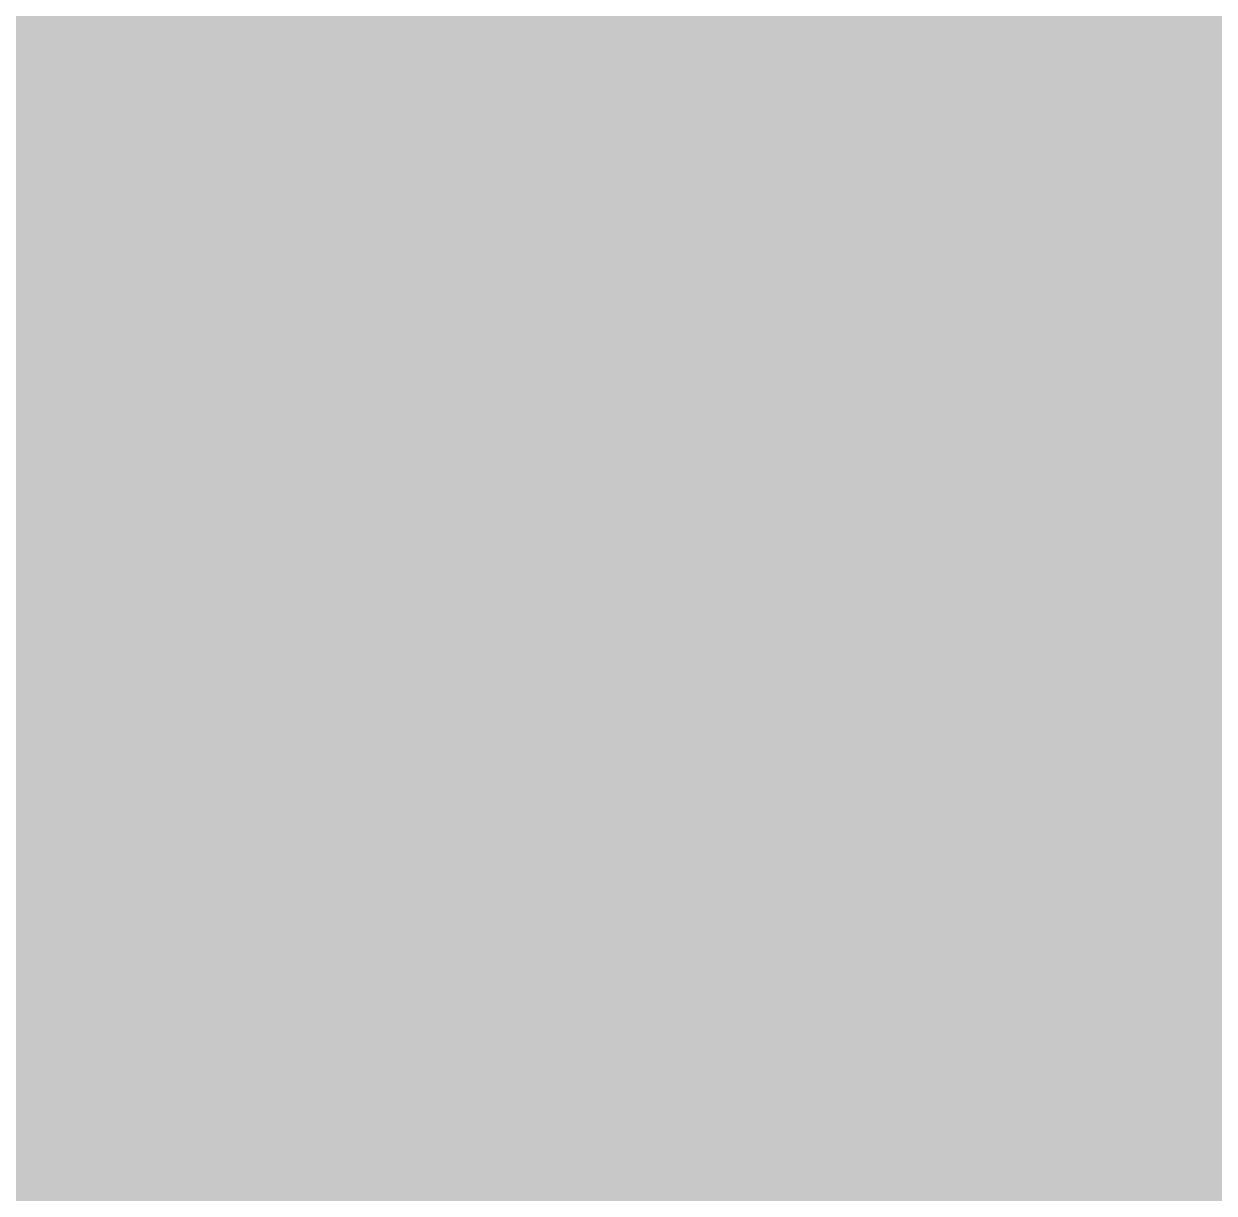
# Model space of a CAD drawing. Header units: inches. Extents: x 267136 to 306747, y 5028981 to 5062930.
# Drawn here: x 289900 to 293007, y 5034043 to 5037095 of the extents above; entities that cross this region are included whole.
import ezdxf

# ---------------------------------------------------------------- set-up
doc = ezdxf.new("R2010")
doc.units = ezdxf.units.IN
doc.header["$MEASUREMENT"] = 0

msp = doc.modelspace()

# ---------------------------------------------------------------- hatches: boundary and pattern name
for points in [[(290139.535, 5036900.224), (290074.378, 5036900.376), (290009.22, 5036900.529), (289944.062, 5036900.683), (289878.905, 5036900.837), (289813.747, 5036900.992), (289748.59, 5036901.148), (289683.432, 5036901.305), (289650.853, 5036901.383), (289651.021, 5036970.839), (289651.244, 5037063.447), (289651.467, 5037156.056), (289651.69, 5037248.664), (289684.268, 5037248.586), (289749.421, 5037248.429), (289814.576, 5037248.273), (289879.729, 5037248.118), (289944.883, 5037247.964), (290010.038, 5037247.811), (290075.191, 5037247.657), (290140.346, 5037247.505), (290140.129, 5037154.896), (290139.914, 5037062.288), (290139.697, 5036969.68), (290139.535, 5036900.224)], [(290628.217, 5036899.103), (290595.639, 5036899.177), (290530.481, 5036899.324), (290465.323, 5036899.473), (290400.166, 5036899.621), (290335.008, 5036899.771), (290269.851, 5036899.921), (290204.693, 5036900.072), (290139.535, 5036900.224), (290139.697, 5036969.68), (290139.914, 5037062.288), (290140.129, 5037154.896), (290140.346, 5037247.505), (290205.5, 5037247.354), (290270.654, 5037247.202), (290335.808, 5037247.052), (290400.961, 5037246.902), (290466.116, 5037246.753), (290531.27, 5037246.604), (290596.424, 5037246.457), (290629, 5037246.384), (290628.792, 5037153.775), (290628.374, 5036968.559), (290628.217, 5036899.103)], [(291116.899, 5036898.02), (291051.742, 5036898.162), (290986.584, 5036898.305), (290921.427, 5036898.448), (290856.269, 5036898.593), (290791.111, 5036898.737), (290725.954, 5036898.883), (290660.796, 5036899.029), (290628.217, 5036899.103), (290628.374, 5036968.559), (290628.792, 5037153.775), (290629, 5037246.384), (290661.578, 5037246.311), (290726.732, 5037246.164), (290857.04, 5037245.874), (290922.194, 5037245.729), (291052.502, 5037245.443), (291117.656, 5037245.301), (291117.454, 5037152.692), (291117.252, 5037060.084), (291117.051, 5036967.476), (291116.899, 5036898.02)], [(291605.582, 5036896.975), (291573.003, 5036897.043), (291507.845, 5036897.181), (291442.687, 5036897.318), (291377.53, 5036897.458), (291312.373, 5036897.597), (291247.215, 5036897.737), (291182.057, 5036897.878), (291116.899, 5036898.02), (291117.051, 5036967.476), (291117.252, 5037060.084), (291117.454, 5037152.692), (291117.656, 5037245.301), (291182.81, 5037245.159), (291247.964, 5037245.019), (291313.118, 5037244.878), (291378.272, 5037244.738), (291508.58, 5037244.462), (291573.734, 5037244.324), (291606.311, 5037244.256), (291606.117, 5037151.647), (291605.922, 5037059.039), (291605.728, 5036966.431), (291605.582, 5036896.975)], [(292094.264, 5036895.968), (292029.106, 5036896.1), (291963.949, 5036896.232), (291833.633, 5036896.5), (291768.476, 5036896.635), (291703.318, 5036896.771), (291638.161, 5036896.906), (291605.582, 5036896.975), (291605.728, 5036966.431), (291605.922, 5037059.039), (291606.117, 5037151.647), (291606.311, 5037244.256), (291638.888, 5037244.187), (291704.042, 5037244.051), (291899.504, 5037243.646), (291964.658, 5037243.514), (292094.966, 5037243.248), (292094.779, 5037150.641), (292094.592, 5037058.032), (292094.404, 5036965.424), (292094.264, 5036895.968)], [(292582.946, 5036894.998), (292550.367, 5036895.062), (292485.209, 5036895.189), (292420.052, 5036895.317), (292354.894, 5036895.446), (292289.737, 5036895.575), (292224.579, 5036895.705), (292159.421, 5036895.836), (292094.264, 5036895.968), (292094.404, 5036965.424), (292094.592, 5037058.032), (292094.779, 5037150.641), (292094.966, 5037243.248), (292225.274, 5037242.986), (292290.428, 5037242.856), (292355.582, 5037242.727), (292583.621, 5037242.279), (292583.441, 5037149.671), (292583.261, 5037057.062), (292583.081, 5036964.455), (292582.946, 5036894.998)], [(293071.628, 5036894.067), (293006.47, 5036894.189), (292941.313, 5036894.312), (292876.155, 5036894.436), (292810.998, 5036894.56), (292745.84, 5036894.684), (292680.682, 5036894.81), (292615.525, 5036894.936), (292582.946, 5036894.998), (292583.081, 5036964.455), (292583.261, 5037057.062), (292583.441, 5037149.671), (292583.621, 5037242.279), (292616.198, 5037242.216), (292681.352, 5037242.09), (292811.66, 5037241.84), (292876.814, 5037241.716), (292941.968, 5037241.593), (293072.276, 5037241.349), (293072.104, 5037148.74), (293071.931, 5037056.132), (293071.758, 5036963.523), (293071.628, 5036894.067)], [(290138.725, 5036552.943), (290073.564, 5036553.096), (290008.403, 5036553.248), (289943.242, 5036553.402), (289878.08, 5036553.557), (289747.758, 5036553.867), (289682.597, 5036554.023), (289650.016, 5036554.103), (289650.127, 5036600.406), (289650.351, 5036693.015), (289650.574, 5036785.623), (289650.797, 5036878.23), (289650.853, 5036901.383), (289683.432, 5036901.305), (289748.59, 5036901.148), (289813.747, 5036900.992), (289878.905, 5036900.837), (289944.062, 5036900.683), (290009.22, 5036900.529), (290074.378, 5036900.376), (290139.535, 5036900.224), (290139.481, 5036877.072), (290139.265, 5036784.464), (290139.049, 5036691.855), (290138.725, 5036552.943)], [(290627.434, 5036551.822), (290594.854, 5036551.896), (290529.692, 5036552.043), (290464.531, 5036552.191), (290399.37, 5036552.341), (290334.209, 5036552.49), (290269.047, 5036552.641), (290203.886, 5036552.791), (290138.725, 5036552.943), (290139.049, 5036691.855), (290139.265, 5036784.464), (290139.481, 5036877.072), (290139.535, 5036900.224), (290204.693, 5036900.072), (290269.851, 5036899.921), (290335.008, 5036899.771), (290400.166, 5036899.621), (290465.323, 5036899.473), (290530.481, 5036899.324), (290595.639, 5036899.177), (290628.217, 5036899.103), (290627.957, 5036783.343), (290627.748, 5036690.734), (290627.539, 5036598.126), (290627.434, 5036551.822)], [(291116.144, 5036550.739), (291050.982, 5036550.881), (290985.821, 5036551.024), (290855.499, 5036551.312), (290790.337, 5036551.457), (290660.015, 5036551.749), (290627.434, 5036551.822), (290627.539, 5036598.126), (290627.748, 5036690.734), (290627.957, 5036783.343), (290628.217, 5036899.103), (290660.796, 5036899.029), (290725.954, 5036898.883), (290791.111, 5036898.737), (290856.269, 5036898.593), (290921.427, 5036898.448), (290986.584, 5036898.305), (291051.742, 5036898.162), (291116.899, 5036898.02), (291116.849, 5036874.867), (291116.647, 5036782.26), (291116.446, 5036689.651), (291116.244, 5036597.043), (291116.144, 5036550.739)], [(291604.853, 5036549.694), (291572.272, 5036549.763), (291507.111, 5036549.899), (291441.95, 5036550.038), (291376.788, 5036550.177), (291311.627, 5036550.316), (291116.144, 5036550.739), (291116.244, 5036597.043), (291116.446, 5036689.651), (291116.647, 5036782.26), (291116.849, 5036874.867), (291116.899, 5036898.02), (291182.057, 5036897.878), (291247.215, 5036897.737), (291312.373, 5036897.597), (291377.53, 5036897.458), (291442.687, 5036897.318), (291507.845, 5036897.181), (291573.003, 5036897.043), (291605.582, 5036896.975), (291605.533, 5036873.822), (291605.339, 5036781.215), (291605.144, 5036688.606), (291604.853, 5036549.694)], [(292093.562, 5036548.687), (292028.4, 5036548.819), (291963.239, 5036548.951), (291832.917, 5036549.219), (291767.756, 5036549.354), (291702.594, 5036549.489), (291637.433, 5036549.626), (291604.853, 5036549.694), (291605.144, 5036688.606), (291605.339, 5036781.215), (291605.533, 5036873.822), (291605.582, 5036896.975), (291638.161, 5036896.906), (291703.318, 5036896.771), (291768.476, 5036896.635), (291833.633, 5036896.5), (291963.949, 5036896.232), (292029.106, 5036896.1), (292094.264, 5036895.968), (292094.217, 5036872.815), (292093.843, 5036687.599), (292093.655, 5036594.991), (292093.562, 5036548.687)], [(292582.271, 5036547.718), (292549.69, 5036547.781), (292484.529, 5036547.908), (292419.368, 5036548.036), (292354.207, 5036548.165), (292289.045, 5036548.295), (292223.884, 5036548.425), (292093.562, 5036548.687), (292093.655, 5036594.991), (292093.843, 5036687.599), (292094.217, 5036872.815), (292094.264, 5036895.968), (292159.421, 5036895.836), (292224.579, 5036895.705), (292289.737, 5036895.575), (292354.894, 5036895.446), (292420.052, 5036895.317), (292485.209, 5036895.189), (292550.367, 5036895.062), (292582.946, 5036894.998), (292582.901, 5036871.847), (292582.721, 5036779.238), (292582.541, 5036686.63), (292582.361, 5036594.021), (292582.271, 5036547.718)], [(293070.98, 5036546.787), (293005.819, 5036546.908), (292940.657, 5036547.031), (292875.496, 5036547.154), (292810.335, 5036547.278), (292680.013, 5036547.528), (292614.852, 5036547.654), (292582.271, 5036547.718), (292582.361, 5036594.021), (292582.541, 5036686.63), (292582.721, 5036779.238), (292582.901, 5036871.847), (292582.946, 5036894.998), (292615.525, 5036894.936), (292680.682, 5036894.81), (292745.84, 5036894.684), (292810.998, 5036894.56), (292876.155, 5036894.436), (292941.313, 5036894.312), (293006.47, 5036894.189), (293071.628, 5036894.067), (293071.585, 5036870.915), (293071.412, 5036778.308), (293071.239, 5036685.699), (293071.066, 5036593.091), (293070.98, 5036546.787)], [(290137.915, 5036205.662), (290072.75, 5036205.814), (289942.42, 5036206.122), (289877.256, 5036206.276), (289812.091, 5036206.431), (289681.761, 5036206.743), (289649.179, 5036206.821), (289649.235, 5036229.974), (289649.681, 5036415.19), (289649.904, 5036507.798), (289650.016, 5036554.103), (289682.597, 5036554.023), (289747.758, 5036553.867), (289878.08, 5036553.557), (289943.242, 5036553.402), (290008.403, 5036553.248), (290073.564, 5036553.096), (290138.725, 5036552.943), (290138.401, 5036414.031), (290138.185, 5036321.423), (290137.969, 5036228.814), (290137.915, 5036205.662)], [(290626.651, 5036204.541), (290594.069, 5036204.615), (290463.739, 5036204.911), (290398.574, 5036205.06), (290333.41, 5036205.21), (290268.245, 5036205.36), (290137.915, 5036205.662), (290137.969, 5036228.814), (290138.185, 5036321.423), (290138.617, 5036506.639), (290138.725, 5036552.943), (290203.886, 5036552.791), (290269.047, 5036552.641), (290334.209, 5036552.49), (290399.37, 5036552.341), (290464.531, 5036552.191), (290529.692, 5036552.043), (290594.854, 5036551.896), (290627.434, 5036551.822), (290627.33, 5036505.518), (290626.912, 5036320.302), (290626.703, 5036227.693), (290626.651, 5036204.541)], [(291115.387, 5036203.458), (291050.223, 5036203.601), (290985.058, 5036203.743), (290854.728, 5036204.031), (290789.563, 5036204.176), (290659.233, 5036204.468), (290626.651, 5036204.541), (290626.703, 5036227.693), (290626.912, 5036320.302), (290627.33, 5036505.518), (290627.434, 5036551.822), (290660.015, 5036551.749), (290790.337, 5036551.457), (290855.499, 5036551.312), (290985.821, 5036551.024), (291050.982, 5036550.881), (291116.144, 5036550.739), (291116.042, 5036504.435), (291115.841, 5036411.827), (291115.639, 5036319.219), (291115.437, 5036226.61), (291115.387, 5036203.458)], [(291604.124, 5036202.413), (291571.541, 5036202.481), (291506.376, 5036202.619), (291441.211, 5036202.758), (291376.046, 5036202.896), (291310.882, 5036203.036), (291180.552, 5036203.316), (291115.387, 5036203.458), (291115.437, 5036226.61), (291115.639, 5036319.219), (291115.841, 5036411.827), (291116.042, 5036504.435), (291116.144, 5036550.739), (291311.627, 5036550.316), (291376.788, 5036550.177), (291441.95, 5036550.038), (291507.111, 5036549.899), (291572.272, 5036549.763), (291604.853, 5036549.694), (291604.755, 5036503.39), (291604.561, 5036410.781), (291604.367, 5036318.174), (291604.172, 5036225.565), (291604.124, 5036202.413)], [(292092.86, 5036201.406), (292027.695, 5036201.538), (291962.53, 5036201.671), (291897.365, 5036201.805), (291832.2, 5036201.938), (291767.036, 5036202.073), (291636.706, 5036202.345), (291604.124, 5036202.413), (291604.172, 5036225.565), (291604.367, 5036318.174), (291604.561, 5036410.781), (291604.755, 5036503.39), (291604.853, 5036549.694), (291637.433, 5036549.626), (291702.594, 5036549.489), (291767.756, 5036549.354), (291832.917, 5036549.219), (291963.239, 5036548.951), (292028.4, 5036548.819), (292093.562, 5036548.687), (292093.468, 5036502.383), (292093.281, 5036409.774), (292093.094, 5036317.166), (292092.906, 5036224.559), (292092.86, 5036201.406)], [(292581.596, 5036200.437), (292549.013, 5036200.501), (292483.849, 5036200.628), (292418.684, 5036200.756), (292288.354, 5036201.014), (292223.189, 5036201.145), (292158.024, 5036201.274), (292092.86, 5036201.406), (292092.906, 5036224.559), (292093.094, 5036317.166), (292093.281, 5036409.774), (292093.468, 5036502.383), (292093.562, 5036548.687), (292223.884, 5036548.425), (292289.045, 5036548.295), (292354.207, 5036548.165), (292419.368, 5036548.036), (292484.529, 5036547.908), (292549.69, 5036547.781), (292582.271, 5036547.718), (292582.001, 5036408.806), (292581.821, 5036316.197), (292581.596, 5036200.437)], [(293070.332, 5036199.506), (293005.167, 5036199.628), (292874.837, 5036199.874), (292809.673, 5036199.998), (292744.508, 5036200.122), (292614.178, 5036200.374), (292581.596, 5036200.437), (292581.821, 5036316.197), (292582.001, 5036408.806), (292582.271, 5036547.718), (292614.852, 5036547.654), (292680.013, 5036547.528), (292810.335, 5036547.278), (292875.496, 5036547.154), (292940.657, 5036547.031), (293005.819, 5036546.908), (293070.98, 5036546.787), (293070.894, 5036500.482), (293070.721, 5036407.874), (293070.548, 5036315.267), (293070.375, 5036222.658), (293070.332, 5036199.506)], [(290137.105, 5035858.382), (290071.937, 5035858.534), (290006.768, 5035858.687), (289941.6, 5035858.841), (289876.431, 5035858.996), (289811.263, 5035859.15), (289746.094, 5035859.307), (289648.342, 5035859.541), (289648.565, 5035952.149), (289648.788, 5036044.758), (289649.011, 5036137.365), (289649.179, 5036206.821), (289681.761, 5036206.743), (289812.091, 5036206.431), (289877.256, 5036206.276), (289942.42, 5036206.122), (290072.75, 5036205.814), (290137.915, 5036205.662), (290137.753, 5036136.206), (290137.537, 5036043.599), (290137.321, 5035950.99), (290137.105, 5035858.382)], [(290625.868, 5035857.261), (290593.284, 5035857.335), (290528.115, 5035857.482), (290462.947, 5035857.631), (290397.779, 5035857.779), (290332.61, 5035857.929), (290267.442, 5035858.079), (290202.273, 5035858.23), (290137.105, 5035858.382), (290137.321, 5035950.99), (290137.537, 5036043.599), (290137.753, 5036136.206), (290137.915, 5036205.662), (290268.245, 5036205.36), (290333.41, 5036205.21), (290398.574, 5036205.06), (290463.739, 5036204.911), (290594.069, 5036204.615), (290626.651, 5036204.541), (290626.495, 5036135.085), (290626.286, 5036042.478), (290626.077, 5035949.869), (290625.868, 5035857.261)], [(291114.631, 5035856.178), (291049.463, 5035856.32), (290984.294, 5035856.463), (290919.126, 5035856.606), (290853.958, 5035856.751), (290788.789, 5035856.896), (290723.621, 5035857.041), (290658.452, 5035857.187), (290625.868, 5035857.261), (290626.077, 5035949.869), (290626.286, 5036042.478), (290626.495, 5036135.085), (290626.651, 5036204.541), (290659.233, 5036204.468), (290789.563, 5036204.176), (290854.728, 5036204.031), (290985.058, 5036203.743), (291050.223, 5036203.601), (291115.387, 5036203.458), (291115.236, 5036134.002), (291115.035, 5036041.395), (291114.833, 5035948.786), (291114.631, 5035856.178)], [(291603.395, 5035855.133), (291570.81, 5035855.201), (291505.642, 5035855.339), (291440.473, 5035855.477), (291375.305, 5035855.616), (291310.137, 5035855.756), (291244.968, 5035855.896), (291179.8, 5035856.036), (291114.631, 5035856.178), (291114.833, 5035948.786), (291115.035, 5036041.395), (291115.236, 5036134.002), (291115.387, 5036203.458), (291180.552, 5036203.316), (291310.882, 5036203.036), (291376.046, 5036202.896), (291441.211, 5036202.758), (291506.376, 5036202.619), (291571.541, 5036202.481), (291604.124, 5036202.413), (291603.978, 5036132.957), (291603.783, 5036040.349), (291603.395, 5035855.133)], [(292092.157, 5035854.126), (292026.989, 5035854.258), (291961.821, 5035854.391), (291896.652, 5035854.524), (291831.484, 5035854.658), (291766.315, 5035854.793), (291701.147, 5035854.929), (291635.979, 5035855.064), (291603.395, 5035855.133), (291603.783, 5036040.349), (291603.978, 5036132.957), (291604.124, 5036202.413), (291636.706, 5036202.345), (291767.036, 5036202.073), (291832.2, 5036201.938), (291897.365, 5036201.805), (291962.53, 5036201.671), (292027.695, 5036201.538), (292092.86, 5036201.406), (292092.719, 5036131.95), (292092.345, 5035946.734), (292092.157, 5035854.126)], [(292580.921, 5035853.156), (292548.336, 5035853.22), (292418, 5035853.476), (292352.831, 5035853.604), (292287.663, 5035853.733), (292222.494, 5035853.863), (292157.326, 5035853.994), (292092.157, 5035854.126), (292092.345, 5035946.734), (292092.719, 5036131.95), (292092.86, 5036201.406), (292158.024, 5036201.274), (292223.189, 5036201.145), (292288.354, 5036201.014), (292418.684, 5036200.756), (292483.849, 5036200.628), (292549.013, 5036200.501), (292581.596, 5036200.437), (292581.281, 5036038.373), (292581.101, 5035945.765), (292580.921, 5035853.156)], [(293069.684, 5035852.226), (293004.515, 5035852.348), (292939.347, 5035852.471), (292874.178, 5035852.594), (292743.842, 5035852.842), (292678.673, 5035852.968), (292613.505, 5035853.094), (292580.921, 5035853.156), (292581.101, 5035945.765), (292581.596, 5036200.437), (292614.178, 5036200.374), (292744.508, 5036200.122), (292809.673, 5036199.998), (292874.837, 5036199.874), (293005.167, 5036199.628), (293070.332, 5036199.506), (293070.202, 5036130.05), (293070.03, 5036037.441), (293069.857, 5035944.834), (293069.684, 5035852.226)], [(290136.295, 5035511.102), (290071.123, 5035511.254), (290005.951, 5035511.407), (289940.779, 5035511.562), (289810.435, 5035511.87), (289745.263, 5035512.026), (289680.091, 5035512.183), (289647.505, 5035512.261), (289647.672, 5035581.717), (289647.896, 5035674.325), (289648.119, 5035766.934), (289648.342, 5035859.541), (289746.094, 5035859.307), (289811.263, 5035859.15), (289876.431, 5035858.996), (289941.6, 5035858.841), (290006.768, 5035858.687), (290071.937, 5035858.534), (290137.105, 5035858.382), (290136.295, 5035511.102)], [(290625.085, 5035509.98), (290592.499, 5035510.055), (290527.327, 5035510.202), (290462.155, 5035510.351), (290396.983, 5035510.499), (290266.639, 5035510.799), (290201.467, 5035510.95), (290136.295, 5035511.102), (290136.457, 5035580.558), (290137.105, 5035858.382), (290202.273, 5035858.23), (290267.442, 5035858.079), (290332.61, 5035857.929), (290397.779, 5035857.779), (290462.947, 5035857.631), (290528.115, 5035857.482), (290593.284, 5035857.335), (290625.868, 5035857.261), (290625.659, 5035764.653), (290625.451, 5035672.045), (290625.242, 5035579.437), (290625.085, 5035509.98)], [(291113.875, 5035508.897), (291048.703, 5035509.04), (290918.359, 5035509.326), (290853.187, 5035509.471), (290788.015, 5035509.615), (290625.085, 5035509.98), (290625.242, 5035579.437), (290625.451, 5035672.045), (290625.659, 5035764.653), (290625.868, 5035857.261), (290658.452, 5035857.187), (290723.621, 5035857.041), (290788.789, 5035856.896), (290853.958, 5035856.751), (290919.126, 5035856.606), (290984.294, 5035856.463), (291049.463, 5035856.32), (291114.631, 5035856.178), (291114.43, 5035763.57), (291114.026, 5035578.354), (291113.875, 5035508.897)], [(291602.666, 5035507.853), (291570.079, 5035507.921), (291439.735, 5035508.197), (291374.563, 5035508.336), (291309.391, 5035508.476), (291244.219, 5035508.615), (291113.875, 5035508.897), (291114.026, 5035578.354), (291114.43, 5035763.57), (291114.631, 5035856.178), (291179.8, 5035856.036), (291244.968, 5035855.896), (291310.137, 5035855.756), (291375.305, 5035855.616), (291440.473, 5035855.477), (291505.642, 5035855.339), (291570.81, 5035855.201), (291603.395, 5035855.133), (291603.2, 5035762.524), (291603.005, 5035669.917), (291602.811, 5035577.309), (291602.666, 5035507.853)], [(292091.456, 5035506.846), (292026.283, 5035506.978), (291961.111, 5035507.11), (291895.939, 5035507.244), (291830.768, 5035507.378), (291765.595, 5035507.513), (291700.423, 5035507.648), (291635.251, 5035507.784), (291602.666, 5035507.853), (291602.811, 5035577.309), (291603.005, 5035669.917), (291603.2, 5035762.524), (291603.395, 5035855.133), (291635.979, 5035855.064), (291701.147, 5035854.929), (291766.315, 5035854.793), (291831.484, 5035854.658), (291896.652, 5035854.524), (291961.821, 5035854.391), (292026.989, 5035854.258), (292092.157, 5035854.126), (292091.596, 5035576.302), (292091.456, 5035506.846)], [(292580.246, 5035505.877), (292547.66, 5035505.94), (292482.488, 5035506.067), (292417.316, 5035506.195), (292352.144, 5035506.324), (292286.971, 5035506.453), (292221.8, 5035506.583), (292156.627, 5035506.714), (292091.456, 5035506.846), (292091.596, 5035576.302), (292092.157, 5035854.126), (292157.326, 5035853.994), (292222.494, 5035853.863), (292287.663, 5035853.733), (292352.831, 5035853.604), (292418, 5035853.476), (292548.336, 5035853.22), (292580.921, 5035853.156), (292580.741, 5035760.549), (292580.561, 5035667.94), (292580.381, 5035575.333), (292580.246, 5035505.877)], [(293069.036, 5035504.945), (293003.864, 5035505.067), (292873.52, 5035505.313), (292808.348, 5035505.437), (292678.004, 5035505.687), (292612.832, 5035505.813), (292580.246, 5035505.877), (292580.381, 5035575.333), (292580.561, 5035667.94), (292580.741, 5035760.549), (292580.921, 5035853.156), (292613.505, 5035853.094), (292678.673, 5035852.968), (292743.842, 5035852.842), (292874.178, 5035852.594), (292939.347, 5035852.471), (293004.515, 5035852.348), (293069.684, 5035852.226), (293069.511, 5035759.617), (293069.338, 5035667.01), (293069.165, 5035574.401), (293069.036, 5035504.945)], [(290135.485, 5035163.822), (290070.309, 5035163.975), (290005.134, 5035164.127), (289939.958, 5035164.281), (289874.782, 5035164.436), (289809.607, 5035164.591), (289744.431, 5035164.746), (289679.255, 5035164.902), (289646.668, 5035164.981), (289646.779, 5035211.285), (289647.002, 5035303.893), (289647.226, 5035396.501), (289647.449, 5035489.109), (289647.505, 5035512.261), (289680.091, 5035512.183), (289745.263, 5035512.026), (289810.435, 5035511.87), (289940.779, 5035511.562), (290005.951, 5035511.407), (290071.123, 5035511.254), (290136.295, 5035511.102), (290136.241, 5035487.95), (290135.593, 5035210.126), (290135.485, 5035163.822)], [(290624.302, 5035162.701), (290591.714, 5035162.774), (290526.539, 5035162.922), (290461.363, 5035163.07), (290396.187, 5035163.22), (290331.012, 5035163.369), (290265.836, 5035163.52), (290200.661, 5035163.67), (290135.485, 5035163.822), (290135.809, 5035302.734), (290136.295, 5035511.102), (290201.467, 5035510.95), (290266.639, 5035510.799), (290396.983, 5035510.499), (290462.155, 5035510.351), (290527.327, 5035510.202), (290592.499, 5035510.055), (290625.085, 5035509.98), (290625.033, 5035486.829), (290624.406, 5035209.005), (290624.302, 5035162.701)], [(291113.119, 5035161.618), (291047.943, 5035161.76), (290982.768, 5035161.903), (290917.592, 5035162.047), (290852.417, 5035162.19), (290787.241, 5035162.336), (290722.065, 5035162.481), (290656.89, 5035162.628), (290624.302, 5035162.701), (290624.406, 5035209.005), (290625.033, 5035486.829), (290625.085, 5035509.98), (290657.671, 5035509.907), (290788.015, 5035509.615), (290853.187, 5035509.471), (290918.359, 5035509.326), (291113.875, 5035508.897), (291113.825, 5035485.746), (291113.623, 5035393.138), (291113.421, 5035300.529), (291113.22, 5035207.922), (291113.119, 5035161.618)], [(291601.937, 5035160.572), (291569.349, 5035160.642), (291504.173, 5035160.778), (291438.997, 5035160.917), (291373.822, 5035161.056), (291308.646, 5035161.195), (291243.47, 5035161.335), (291178.295, 5035161.477), (291113.119, 5035161.618), (291113.22, 5035207.922), (291113.421, 5035300.529), (291113.623, 5035393.138), (291113.825, 5035485.746), (291113.875, 5035508.897), (291244.219, 5035508.615), (291309.391, 5035508.476), (291374.563, 5035508.336), (291439.735, 5035508.197), (291570.079, 5035507.921), (291602.666, 5035507.853), (291602.617, 5035484.701), (291602.422, 5035392.093), (291602.228, 5035299.484), (291602.034, 5035206.877), (291601.937, 5035160.572)], [(292090.753, 5035159.565), (292025.578, 5035159.697), (291960.402, 5035159.83), (291895.227, 5035159.964), (291764.875, 5035160.232), (291699.7, 5035160.368), (291634.524, 5035160.504), (291601.937, 5035160.572), (291602.034, 5035206.877), (291602.228, 5035299.484), (291602.422, 5035392.093), (291602.617, 5035484.701), (291602.666, 5035507.853), (291635.251, 5035507.784), (291700.423, 5035507.648), (291765.595, 5035507.513), (291830.768, 5035507.378), (291895.939, 5035507.244), (291961.111, 5035507.11), (292026.283, 5035506.978), (292091.456, 5035506.846), (292091.409, 5035483.693), (292091.221, 5035391.086), (292091.034, 5035298.478), (292090.847, 5035205.869), (292090.753, 5035159.565)], [(292579.571, 5035158.597), (292546.983, 5035158.66), (292481.807, 5035158.787), (292416.632, 5035158.915), (292351.456, 5035159.044), (292286.28, 5035159.174), (292221.105, 5035159.304), (292155.929, 5035159.435), (292090.753, 5035159.565), (292090.847, 5035205.869), (292091.034, 5035298.478), (292091.221, 5035391.086), (292091.409, 5035483.693), (292091.456, 5035506.846), (292156.627, 5035506.714), (292221.8, 5035506.583), (292286.971, 5035506.453), (292352.144, 5035506.324), (292417.316, 5035506.195), (292482.488, 5035506.067), (292547.66, 5035505.94), (292580.246, 5035505.877), (292580.201, 5035482.725), (292580.021, 5035390.116), (292579.841, 5035297.509), (292579.661, 5035204.9), (292579.571, 5035158.597)], [(293068.388, 5035157.665), (293003.212, 5035157.787), (292938.037, 5035157.91), (292872.861, 5035158.033), (292807.685, 5035158.157), (292742.51, 5035158.282), (292677.334, 5035158.407), (292612.158, 5035158.533), (292579.571, 5035158.597), (292579.661, 5035204.9), (292579.841, 5035297.509), (292580.021, 5035390.116), (292580.201, 5035482.725), (292580.246, 5035505.877), (292612.832, 5035505.813), (292678.004, 5035505.687), (292808.348, 5035505.437), (292873.52, 5035505.313), (293003.864, 5035505.067), (293069.036, 5035504.945), (293068.993, 5035481.793), (293068.82, 5035389.186), (293068.647, 5035296.577), (293068.474, 5035203.97), (293068.388, 5035157.665)], [(290134.675, 5034816.542), (290069.496, 5034816.694), (290004.316, 5034816.848), (289939.137, 5034817.001), (289873.958, 5034817.155), (289743.6, 5034817.467), (289678.42, 5034817.623), (289645.831, 5034817.701), (289645.887, 5034840.854), (289646.11, 5034933.461), (289646.556, 5035118.677), (289646.668, 5035164.981), (289679.255, 5035164.902), (289744.431, 5035164.746), (289809.607, 5035164.591), (289874.782, 5035164.436), (289939.958, 5035164.281), (290005.134, 5035164.127), (290070.309, 5035163.975), (290135.485, 5035163.822), (290135.161, 5035024.91), (290134.675, 5034816.542)], [(290623.519, 5034815.421), (290590.93, 5034815.494), (290525.75, 5034815.643), (290460.571, 5034815.79), (290395.392, 5034815.939), (290330.212, 5034816.089), (290265.033, 5034816.239), (290199.854, 5034816.391), (290134.675, 5034816.542), (290134.729, 5034839.694), (290135.377, 5035117.518), (290135.485, 5035163.822), (290200.661, 5035163.67), (290265.836, 5035163.52), (290331.012, 5035163.369), (290396.187, 5035163.22), (290461.363, 5035163.07), (290526.539, 5035162.922), (290591.714, 5035162.774), (290624.302, 5035162.701), (290624.198, 5035116.396), (290623.989, 5035023.789), (290623.571, 5034838.573), (290623.519, 5034815.421)], [(291112.363, 5034814.338), (291047.184, 5034814.48), (290982.005, 5034814.623), (290916.826, 5034814.767), (290851.646, 5034814.911), (290721.288, 5034815.201), (290656.109, 5034815.348), (290623.519, 5034815.421), (290623.571, 5034838.573), (290623.989, 5035023.789), (290624.198, 5035116.396), (290624.302, 5035162.701), (290656.89, 5035162.628), (290722.065, 5035162.481), (290787.241, 5035162.336), (290852.417, 5035162.19), (290917.592, 5035162.047), (290982.768, 5035161.903), (291047.943, 5035161.76), (291113.119, 5035161.618), (291113.019, 5035115.313), (291112.817, 5035022.706), (291112.615, 5034930.098), (291112.414, 5034837.49), (291112.363, 5034814.338)], [(291601.208, 5034813.293), (291568.618, 5034813.361), (291503.438, 5034813.499), (291373.08, 5034813.775), (291307.901, 5034813.915), (291242.722, 5034814.056), (291177.542, 5034814.196), (291112.363, 5034814.338), (291112.414, 5034837.49), (291112.615, 5034930.098), (291112.817, 5035022.706), (291113.019, 5035115.313), (291113.119, 5035161.618), (291178.295, 5035161.477), (291243.47, 5035161.335), (291308.646, 5035161.195), (291373.822, 5035161.056), (291438.997, 5035160.917), (291504.173, 5035160.778), (291569.349, 5035160.642), (291601.937, 5035160.572), (291601.839, 5035114.269), (291601.645, 5035021.661), (291601.45, 5034929.053), (291601.256, 5034836.445), (291601.208, 5034813.293)], [(292090.052, 5034812.286), (292024.872, 5034812.418), (291894.514, 5034812.684), (291829.334, 5034812.818), (291764.155, 5034812.953), (291633.797, 5034813.225), (291601.208, 5034813.293), (291601.256, 5034836.445), (291601.45, 5034929.053), (291601.645, 5035021.661), (291601.839, 5035114.269), (291601.937, 5035160.572), (291634.524, 5035160.504), (291699.7, 5035160.368), (291764.875, 5035160.232), (291895.227, 5035159.964), (291960.402, 5035159.83), (292025.578, 5035159.697), (292090.753, 5035159.565), (292090.66, 5035113.262), (292090.473, 5035020.653), (292090.285, 5034928.046), (292090.098, 5034835.437), (292090.052, 5034812.286)], [(292578.896, 5034811.316), (292546.306, 5034811.38), (292415.948, 5034811.636), (292350.768, 5034811.765), (292220.41, 5034812.023), (292155.231, 5034812.154), (292090.052, 5034812.286), (292090.098, 5034835.437), (292090.285, 5034928.046), (292090.473, 5035020.653), (292090.66, 5035113.262), (292090.753, 5035159.565), (292155.929, 5035159.435), (292221.105, 5035159.304), (292286.28, 5035159.174), (292351.456, 5035159.044), (292416.632, 5035158.915), (292481.807, 5035158.787), (292546.983, 5035158.66), (292579.571, 5035158.597), (292579.301, 5035019.685), (292579.121, 5034927.076), (292578.941, 5034834.469), (292578.896, 5034811.316)], [(293067.74, 5034810.386), (293002.561, 5034810.508), (292937.381, 5034810.63), (292741.844, 5034811.002), (292676.665, 5034811.127), (292611.485, 5034811.254), (292578.896, 5034811.316), (292578.941, 5034834.469), (292579.121, 5034927.076), (292579.301, 5035019.685), (292579.571, 5035158.597), (292612.158, 5035158.533), (292677.334, 5035158.407), (292742.51, 5035158.282), (292807.685, 5035158.157), (292872.861, 5035158.033), (292938.037, 5035157.91), (293003.212, 5035157.787), (293068.388, 5035157.665), (293068.302, 5035111.361), (293068.129, 5035018.754), (293067.956, 5034926.146), (293067.783, 5034833.537), (293067.74, 5034810.386)], [(290133.865, 5034469.263), (290068.682, 5034469.415), (290003.5, 5034469.568), (289938.316, 5034469.722), (289873.134, 5034469.876), (289807.951, 5034470.031), (289677.585, 5034470.343), (289644.994, 5034470.422), (289645.217, 5034563.029), (289645.44, 5034655.638), (289645.664, 5034748.245), (289645.831, 5034817.701), (289678.42, 5034817.623), (289743.6, 5034817.467), (289873.958, 5034817.155), (289939.137, 5034817.001), (290004.316, 5034816.848), (290069.496, 5034816.694), (290134.675, 5034816.542), (290134.513, 5034747.086), (290134.297, 5034654.479), (290134.081, 5034561.87), (290133.865, 5034469.263)], [(290622.736, 5034468.142), (290590.145, 5034468.215), (290524.962, 5034468.362), (290394.596, 5034468.66), (290329.414, 5034468.81), (290264.23, 5034468.96), (290199.048, 5034469.111), (290133.865, 5034469.263), (290134.081, 5034561.87), (290134.297, 5034654.479), (290134.513, 5034747.086), (290134.675, 5034816.542), (290199.854, 5034816.391), (290265.033, 5034816.239), (290330.212, 5034816.089), (290395.392, 5034815.939), (290460.571, 5034815.79), (290525.75, 5034815.643), (290590.93, 5034815.494), (290623.519, 5034815.421), (290623.362, 5034745.965), (290623.154, 5034653.357), (290622.945, 5034560.749), (290622.736, 5034468.142)], [(291111.607, 5034467.059), (291046.424, 5034467.2), (290981.242, 5034467.344), (290916.059, 5034467.487), (290850.876, 5034467.631), (290785.693, 5034467.776), (290720.51, 5034467.922), (290655.328, 5034468.068), (290622.736, 5034468.142), (290622.945, 5034560.749), (290623.154, 5034653.357), (290623.362, 5034745.965), (290623.519, 5034815.421), (290656.109, 5034815.348), (290721.288, 5034815.201), (290851.646, 5034814.911), (290916.826, 5034814.767), (290982.005, 5034814.623), (291047.184, 5034814.48), (291112.363, 5034814.338), (291112.212, 5034744.882), (291112.01, 5034652.274), (291111.809, 5034559.666), (291111.607, 5034467.059)], [(291600.479, 5034466.014), (291567.887, 5034466.082), (291502.704, 5034466.219), (291437.521, 5034466.357), (291372.338, 5034466.496), (291307.156, 5034466.636), (291241.973, 5034466.776), (291176.79, 5034466.917), (291111.607, 5034467.059), (291111.809, 5034559.666), (291112.01, 5034652.274), (291112.212, 5034744.882), (291112.363, 5034814.338), (291177.542, 5034814.196), (291242.722, 5034814.056), (291307.901, 5034813.915), (291373.08, 5034813.775), (291503.438, 5034813.499), (291568.618, 5034813.361), (291601.208, 5034813.293), (291601.062, 5034743.837), (291600.867, 5034651.229), (291600.673, 5034558.621), (291600.479, 5034466.014)], [(292089.35, 5034465.006), (292024.167, 5034465.139), (291958.984, 5034465.271), (291893.801, 5034465.404), (291828.618, 5034465.538), (291763.436, 5034465.673), (291698.252, 5034465.809), (291633.07, 5034465.945), (291600.479, 5034466.014), (291600.673, 5034558.621), (291600.867, 5034651.229), (291601.062, 5034743.837), (291601.208, 5034813.293), (291633.797, 5034813.225), (291764.155, 5034812.953), (291829.334, 5034812.818), (291894.514, 5034812.684), (292024.872, 5034812.418), (292090.052, 5034812.286), (292089.911, 5034742.83), (292089.35, 5034465.006)], [(292578.221, 5034464.037), (292545.629, 5034464.101), (292480.447, 5034464.228), (292415.264, 5034464.355), (292350.081, 5034464.484), (292219.715, 5034464.744), (292154.532, 5034464.875), (292089.35, 5034465.006), (292089.911, 5034742.83), (292090.052, 5034812.286), (292155.231, 5034812.154), (292220.41, 5034812.023), (292350.768, 5034811.765), (292415.948, 5034811.636), (292546.306, 5034811.38), (292578.896, 5034811.316), (292578.761, 5034741.86), (292578.581, 5034649.253), (292578.221, 5034464.037)], [(293067.092, 5034463.106), (293001.909, 5034463.228), (292871.543, 5034463.474), (292806.361, 5034463.598), (292675.995, 5034463.848), (292610.812, 5034463.974), (292578.221, 5034464.037), (292578.581, 5034649.253), (292578.761, 5034741.86), (292578.896, 5034811.316), (292611.485, 5034811.254), (292676.665, 5034811.127), (292741.844, 5034811.002), (292937.381, 5034810.63), (293002.561, 5034810.508), (293067.74, 5034810.386), (293067.61, 5034740.93), (293067.437, 5034648.321), (293067.265, 5034555.714), (293067.092, 5034463.106)], [(290133.055, 5034121.983), (290067.869, 5034122.136), (290002.682, 5034122.288), (289937.496, 5034122.442), (289872.31, 5034122.597), (289807.123, 5034122.752), (289741.937, 5034122.907), (289676.75, 5034123.063), (289644.157, 5034123.143), (289644.324, 5034192.598), (289644.547, 5034285.206), (289644.771, 5034377.813), (289644.994, 5034470.422), (289677.585, 5034470.343), (289807.951, 5034470.031), (289873.134, 5034469.876), (289938.316, 5034469.722), (290003.5, 5034469.568), (290068.682, 5034469.415), (290133.865, 5034469.263), (290133.649, 5034376.654), (290133.433, 5034284.047), (290133.217, 5034191.438), (290133.055, 5034121.983)], [(290621.953, 5034120.862), (290589.36, 5034120.936), (290524.174, 5034121.083), (290458.987, 5034121.231), (290393.801, 5034121.381), (290328.614, 5034121.53), (290263.428, 5034121.681), (290198.242, 5034121.831), (290133.055, 5034121.983), (290133.217, 5034191.438), (290133.433, 5034284.047), (290133.649, 5034376.654), (290133.865, 5034469.263), (290199.048, 5034469.111), (290264.23, 5034468.96), (290329.414, 5034468.81), (290394.596, 5034468.66), (290524.962, 5034468.362), (290590.145, 5034468.215), (290622.736, 5034468.142), (290622.527, 5034375.533), (290622.318, 5034282.926), (290622.11, 5034190.317), (290621.953, 5034120.862)], [(291110.852, 5034119.779), (291045.665, 5034119.921), (290980.479, 5034120.064), (290915.292, 5034120.208), (290850.106, 5034120.352), (290784.919, 5034120.497), (290719.733, 5034120.643), (290654.546, 5034120.789), (290621.953, 5034120.862), (290622.11, 5034190.317), (290622.318, 5034282.926), (290622.527, 5034375.533), (290622.736, 5034468.142), (290655.328, 5034468.068), (290720.51, 5034467.922), (290785.693, 5034467.776), (290850.876, 5034467.631), (290916.059, 5034467.487), (290981.242, 5034467.344), (291046.424, 5034467.2), (291111.607, 5034467.059), (291111.406, 5034374.45), (291111.204, 5034281.843), (291111.002, 5034189.234), (291110.852, 5034119.779)], [(291599.75, 5034118.733), (291567.156, 5034118.803), (291501.97, 5034118.939), (291436.784, 5034119.078), (291371.597, 5034119.217), (291306.411, 5034119.356), (291241.224, 5034119.496), (291176.038, 5034119.638), (291110.852, 5034119.779), (291111.002, 5034189.234), (291111.204, 5034281.843), (291111.406, 5034374.45), (291111.607, 5034467.059), (291176.79, 5034466.917), (291241.973, 5034466.776), (291307.156, 5034466.636), (291372.338, 5034466.496), (291437.521, 5034466.357), (291502.704, 5034466.219), (291567.887, 5034466.082), (291600.479, 5034466.014), (291600.284, 5034373.405), (291600.09, 5034280.798), (291599.896, 5034188.189), (291599.75, 5034118.733)], [(292088.648, 5034117.727), (292023.461, 5034117.858), (291958.275, 5034117.991), (291893.088, 5034118.125), (291827.902, 5034118.259), (291762.716, 5034118.394), (291697.529, 5034118.529), (291599.75, 5034118.733), (291599.896, 5034188.189), (291600.09, 5034280.798), (291600.284, 5034373.405), (291600.479, 5034466.014), (291633.07, 5034465.945), (291698.252, 5034465.809), (291763.436, 5034465.673), (291828.618, 5034465.538), (291893.801, 5034465.404), (291958.984, 5034465.271), (292024.167, 5034465.139), (292089.35, 5034465.006), (292089.162, 5034372.398), (292088.975, 5034279.79), (292088.788, 5034187.183), (292088.648, 5034117.727)], [(292577.546, 5034116.758), (292544.953, 5034116.821), (292479.766, 5034116.948), (292414.58, 5034117.076), (292349.393, 5034117.205), (292219.021, 5034117.465), (292153.834, 5034117.596), (292088.648, 5034117.727), (292088.788, 5034187.183), (292088.975, 5034279.79), (292089.162, 5034372.398), (292089.35, 5034465.006), (292154.532, 5034464.875), (292219.715, 5034464.744), (292350.081, 5034464.484), (292415.264, 5034464.355), (292480.447, 5034464.228), (292545.629, 5034464.101), (292578.221, 5034464.037), (292577.861, 5034278.821), (292577.681, 5034186.214), (292577.546, 5034116.758)], [(293066.444, 5034115.826), (293001.258, 5034115.948), (292936.071, 5034116.071), (292870.885, 5034116.194), (292805.698, 5034116.318), (292740.512, 5034116.443), (292675.325, 5034116.568), (292610.139, 5034116.694), (292577.546, 5034116.758), (292577.681, 5034186.214), (292577.861, 5034278.821), (292578.221, 5034464.037), (292610.812, 5034463.974), (292675.995, 5034463.848), (292806.361, 5034463.598), (292871.543, 5034463.474), (293001.909, 5034463.228), (293067.092, 5034463.106), (293066.919, 5034370.498), (293066.746, 5034277.891), (293066.573, 5034185.282), (293066.444, 5034115.826)], [(290132.245, 5033774.704), (290067.055, 5033774.856), (290001.865, 5033775.009), (289871.485, 5033775.317), (289806.295, 5033775.473), (289741.105, 5033775.628), (289675.915, 5033775.784), (289643.32, 5033775.863), (289643.432, 5033822.167), (289643.655, 5033914.774), (289643.878, 5034007.383), (289644.101, 5034099.99), (289644.157, 5034123.143), (289676.75, 5034123.063), (289741.937, 5034122.907), (289807.123, 5034122.752), (289872.31, 5034122.597), (289937.496, 5034122.442), (290002.682, 5034122.288), (290067.869, 5034122.136), (290133.055, 5034121.983), (290133.001, 5034098.831), (290132.785, 5034006.224), (290132.569, 5033913.615), (290132.353, 5033821.008), (290132.245, 5033774.704)], [(290621.17, 5033773.583), (290588.575, 5033773.656), (290458.195, 5033773.952), (290393.005, 5033774.102), (290327.815, 5033774.251), (290262.625, 5033774.401), (290197.436, 5033774.552), (290132.245, 5033774.704), (290132.353, 5033821.008), (290132.569, 5033913.615), (290132.785, 5034006.224), (290133.001, 5034098.831), (290133.055, 5034121.983), (290198.242, 5034121.831), (290263.428, 5034121.681), (290328.614, 5034121.53), (290393.801, 5034121.381), (290458.987, 5034121.231), (290524.174, 5034121.083), (290589.36, 5034120.936), (290621.953, 5034120.862), (290621.901, 5034097.71), (290621.692, 5034005.103), (290621.483, 5033912.494), (290621.275, 5033819.887), (290621.17, 5033773.583)], [(291110.096, 5033772.5), (291044.906, 5033772.642), (290979.715, 5033772.785), (290914.525, 5033772.929), (290849.335, 5033773.072), (290784.146, 5033773.218), (290718.956, 5033773.363), (290653.766, 5033773.51), (290621.17, 5033773.583), (290621.275, 5033819.887), (290621.483, 5033912.494), (290621.692, 5034005.103), (290621.901, 5034097.71), (290621.953, 5034120.862), (290654.546, 5034120.789), (290719.733, 5034120.643), (290784.919, 5034120.497), (290850.106, 5034120.352), (290915.292, 5034120.208), (290980.479, 5034120.064), (291045.665, 5034119.921), (291110.852, 5034119.779), (291110.801, 5034096.627), (291110.6, 5034004.02), (291110.398, 5033911.411), (291110.196, 5033818.804), (291110.096, 5033772.5)], [(291599.021, 5033771.454), (291566.426, 5033771.523), (291501.236, 5033771.66), (291436.046, 5033771.799), (291370.855, 5033771.937), (291305.666, 5033772.077), (291240.476, 5033772.217), (291175.286, 5033772.358), (291110.096, 5033772.5), (291110.196, 5033818.804), (291110.398, 5033911.411), (291110.6, 5034004.02), (291110.801, 5034096.627), (291110.852, 5034119.779), (291176.038, 5034119.638), (291241.224, 5034119.496), (291306.411, 5034119.356), (291371.597, 5034119.217), (291436.784, 5034119.078), (291501.97, 5034118.939), (291567.156, 5034118.803), (291599.75, 5034118.733), (291599.701, 5034095.582), (291599.507, 5034002.974), (291599.312, 5033910.366), (291599.118, 5033817.759), (291599.021, 5033771.454)], [(292087.946, 5033770.447), (292022.756, 5033770.579), (291957.566, 5033770.712), (291892.376, 5033770.846), (291827.186, 5033770.979), (291761.996, 5033771.114), (291631.616, 5033771.386), (291599.021, 5033771.454), (291599.118, 5033817.759), (291599.312, 5033910.366), (291599.507, 5034002.974), (291599.701, 5034095.582), (291599.75, 5034118.733), (291697.529, 5034118.529), (291762.716, 5034118.394), (291827.902, 5034118.259), (291893.088, 5034118.125), (291958.275, 5034117.991), (292023.461, 5034117.858), (292088.648, 5034117.727), (292088.601, 5034094.575), (292088.227, 5033909.359), (292088.039, 5033816.751), (292087.946, 5033770.447)], [(292576.871, 5033769.479), (292544.276, 5033769.542), (292479.086, 5033769.669), (292413.896, 5033769.797), (292348.706, 5033769.926), (292153.136, 5033770.316), (292087.946, 5033770.447), (292088.039, 5033816.751), (292088.227, 5033909.359), (292088.601, 5034094.575), (292088.648, 5034117.727), (292153.834, 5034117.596), (292219.021, 5034117.465), (292349.393, 5034117.205), (292414.58, 5034117.076), (292479.766, 5034116.948), (292544.953, 5034116.821), (292577.546, 5034116.758), (292577.501, 5034093.605), (292577.321, 5034000.998), (292576.961, 5033815.782), (292576.871, 5033769.479)], [(293065.796, 5033768.547), (293000.606, 5033768.669), (292870.226, 5033768.915), (292805.036, 5033769.039), (292674.656, 5033769.289), (292609.466, 5033769.415), (292576.871, 5033769.479), (292576.961, 5033815.782), (292577.321, 5034000.998), (292577.501, 5034093.605), (292577.546, 5034116.758), (292610.139, 5034116.694), (292675.325, 5034116.568), (292740.512, 5034116.443), (292805.698, 5034116.318), (292870.885, 5034116.194), (292936.071, 5034116.071), (293001.258, 5034115.948), (293066.444, 5034115.826), (293066.401, 5034092.675), (293066.228, 5034000.066), (293066.055, 5033907.459), (293065.883, 5033814.852), (293065.796, 5033768.547)]]:
    msp.add_hatch(color=256).paths.add_polyline_path(points, flags=0)

doc.saveas('drawing.dxf')
